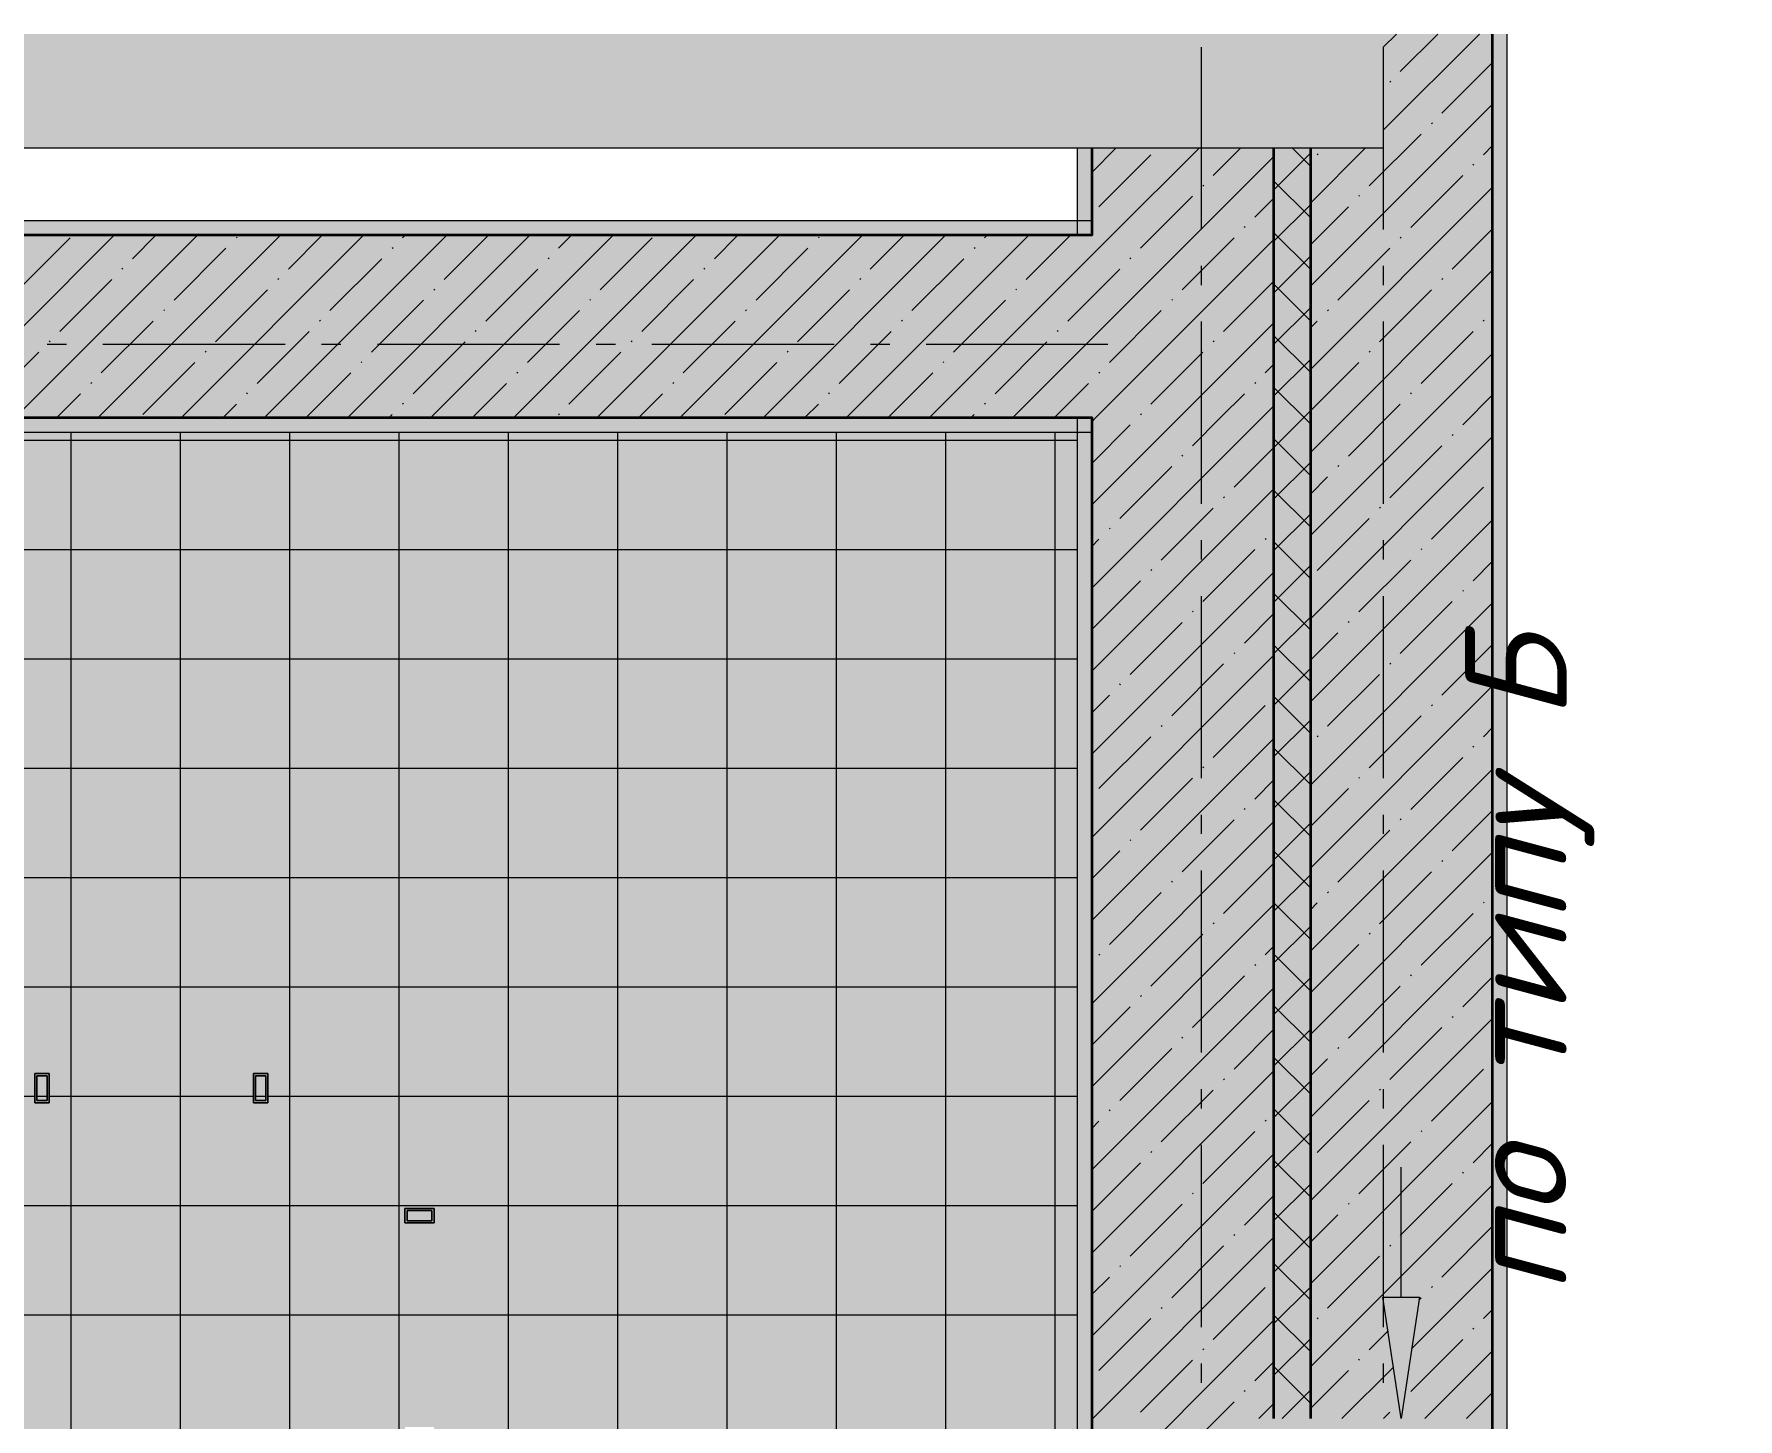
# Model space of a CAD drawing. Header units: millimetres. Extents: x -81576 to 1046824, y -248937 to 691537.
# Drawn here: x -27160 to -22485, y 626021 to 629821 of the extents above; entities that cross this region are included whole.
import ezdxf

# ---------------------------------------------------------------- set-up
doc = ezdxf.new("R2010")
doc.units = ezdxf.units.MM
doc.layers.add('PDF _Геометрия', color=7, linetype='Continuous', true_color=0x1d1d1d)
doc.layers.add('PDF _Сплошная заливка', color=7, linetype='Continuous', true_color=0xffffff)
doc.layers.add('PDF _Текст', color=7, linetype='Continuous')
doc.styles.add('PDF ISOCPEUR Italic', font='isocpeui.ttf')

msp = doc.modelspace()

# ---------------------------------------------------------------- hatches: boundary and pattern name
at = {"layer": 'PDF _Сплошная заливка', "true_color": 0x636466, "transparency": 33554559}
for points in [[(-31547.7, 629388.6), (-31487.7, 629508.6), (-23457.7, 629508.6), (-23457.7, 629820.8), (-39757.8, 629820.8), (-39757.8, 629508.6), (-31727.7, 629508.6), (-31667.7, 629628.6), (-31607.7, 629508.6)], [(-23157.7, 622488.6), (-23117.7, 622488.6), (-23117.7, 629820.8), (-23157.7, 629820.8), (-23157.7, 622677.7)], [(-24297.7, 629268.6), (-24297.7, 629308.6), (-34657.8, 629308.6), (-34657.8, 629268.6), (-27063.8, 629268.6)], [(-31642.8, 628768.6), (-23757.7, 628768.6), (-23757.7, 629268.6), (-34657.8, 629268.6), (-34657.8, 628768.6)], [(-24257.7, 628728.6), (-24257.7, 628768.6), (-35157.8, 628768.6), (-35157.8, 628728.6), (-24290.2, 628728.6)], [(-24257.7, 621468.6), (-23757.7, 621468.6), (-23757.7, 625935.1), (-23842.9, 625935.1), (-23842.9, 626021.8), (-23757.7, 626021.8), (-23757.7, 628768.6), (-24257.7, 628768.6), (-24257.7, 621487.2)], [(-24296.5, 622008.6), (-24257.7, 622008.6), (-24257.7, 628728.6), (-24297.7, 628728.6), (-24297.7, 622008.6)], [(-23657.7, 625935.1), (-23192.9, 625935.1), (-23192.9, 626021.8), (-23842.9, 626021.8), (-23842.9, 625935.1), (-23757.7, 625935.1)]]:
    msp.add_hatch(color=251, dxfattribs=at).paths.add_polyline_path(points)
h = msp.add_hatch(color=251, dxfattribs=at)
h.paths.add_polyline_path([(-23408.8, 626021.8), (-23458.8, 626355.4), (-23358.8, 626355.4)], flags=0)
h.paths.add_polyline_path([(-23657.7, 621388.6), (-23157.7, 621388.6), (-23157.7, 629820.8), (-23457.7, 629820.8), (-23457.7, 629508.6), (-23657.7, 629508.6), (-23657.7, 626021.8), (-23192.9, 626021.8), (-23192.9, 625935.1), (-23657.7, 625935.1), (-23657.7, 621487.2)], flags=0)
h = msp.add_hatch(color=251, dxfattribs=at)
h.paths.add_polyline_path([(-23757.7, 621468.6), (-23657.7, 621468.6), (-23657.7, 625935.1), (-23757.7, 625935.1), (-23757.7, 621487.2)], flags=0)
h.paths.add_polyline_path([(-23757.7, 626021.8), (-23657.7, 626021.8), (-23657.7, 629508.6), (-23757.7, 629508.6), (-23757.7, 627439.8)], flags=0)
h = msp.add_hatch(color=251, dxfattribs=at)
h.paths.add_polyline_path([(-27257.7, 622008.6), (-24297.7, 622009.9), (-24297.7, 628728.6), (-27257.7, 628728.6), (-27256.3, 625060.6), (-27217.7, 625058.7), (-27217.7, 624568.6), (-27257.7, 624568.6), (-27257.7, 623294.6)], flags=0)
h.paths.add_polyline_path([(-26824, 623769.4), (-26830, 623769.4), (-26830, 623849.4), (-26790, 623849.4), (-26790, 623769.4), (-26796, 623769.4)], flags=0)
h.paths.add_polyline_path([(-26230, 623769.4), (-26230, 623849.4), (-26190, 623849.4), (-26190, 623769.4), (-26224, 623769.4)], flags=0)
h.paths.add_polyline_path([(-26224, 623775.4), (-26196, 623775.4), (-26196, 623843.4), (-26224, 623843.4), (-26224, 623803.4)], flags=0)
h.paths.add_polyline_path([(-26796, 623775.4), (-26796, 623843.4), (-26824, 623843.4), (-26824, 623775.4)], flags=0)
h.paths.add_polyline_path([(-26135.9, 624158.6), (-26141.9, 624158.6), (-26141.9, 624198.6), (-26061.9, 624198.6), (-26061.9, 624158.6), (-26067.9, 624158.6)], flags=0)
h.paths.add_polyline_path([(-26135.9, 624164.6), (-26067.9, 624164.6), (-26067.9, 624192.6), (-26135.9, 624192.6)], flags=0)
h.paths.add_polyline_path([(-26061.9, 624758.6), (-26141.9, 624758.6), (-26141.9, 624798.6), (-26061.9, 624798.6), (-26061.9, 624764.6)], flags=0)
h.paths.add_polyline_path([(-26067.9, 624764.6), (-26067.9, 624792.6), (-26135.9, 624792.6), (-26135.9, 624764.6), (-26095.9, 624764.6)], flags=0)
h.paths.add_polyline_path([(-26135.9, 625358.6), (-26141.9, 625358.6), (-26141.9, 625398.6), (-26061.9, 625398.6), (-26061.9, 625358.6), (-26067.9, 625358.6)], flags=0)
h.paths.add_polyline_path([(-26067.9, 625364.6), (-26067.9, 625392.6), (-26135.9, 625392.6), (-26135.9, 625364.6), (-26095.9, 625364.6)], flags=0)
h.paths.add_polyline_path([(-26067.9, 625958.6), (-26141.9, 625958.6), (-26141.9, 625998.6), (-26061.9, 625998.6), (-26061.9, 625958.6)], flags=0)
h.paths.add_polyline_path([(-26095.9, 625964.6), (-26067.9, 625964.6), (-26067.9, 625992.6), (-26135.9, 625992.6), (-26135.9, 625964.6)], flags=0)
h.paths.add_polyline_path([(-26061.9, 626558.6), (-26141.9, 626558.6), (-26141.9, 626598.6), (-26061.9, 626598.6), (-26061.9, 626564.6)], flags=0)
h.paths.add_polyline_path([(-26095.9, 626564.6), (-26067.9, 626564.6), (-26067.9, 626592.6), (-26135.9, 626592.6), (-26135.9, 626564.6)], flags=0)
h.paths.add_polyline_path([(-27151.9, 626888.6), (-27157.9, 626888.6), (-27157.9, 626968.6), (-27117.9, 626968.6), (-27117.9, 626888.6), (-27123.9, 626888.6)], flags=0)
h.paths.add_polyline_path([(-26557.9, 626888.6), (-26557.9, 626968.6), (-26517.9, 626968.6), (-26517.9, 626888.6), (-26551.9, 626888.6)], flags=0)
h.paths.add_polyline_path([(-27151.9, 626894.6), (-27123.9, 626894.6), (-27123.9, 626962.6), (-27151.9, 626962.6), (-27151.9, 626922.6)], flags=0)
h.paths.add_polyline_path([(-26551.9, 626894.6), (-26523.9, 626894.6), (-26523.9, 626962.6), (-26551.9, 626962.6), (-26551.9, 626922.6)], flags=0)
h = msp.add_hatch(color=251, dxfattribs=at)
h.paths.add_polyline_path([(-27123.9, 626888.6), (-27117.9, 626888.6), (-27117.9, 626968.6), (-27157.9, 626968.6), (-27157.9, 626888.6), (-27151.9, 626888.6)], flags=0)
h.paths.add_polyline_path([(-27151.9, 626894.6), (-27151.9, 626962.6), (-27123.9, 626962.6), (-27123.9, 626894.6)], flags=0)

# ---------------------------------------------------------------- linework, layer by layer
at = {"layer": 'PDF _Геометрия', "color": 7, "lineweight": 9}
for points in [[(-23957.7, 629784.8), (-23957.7, 629284.8)], [(-23457.7, 629784.8), (-23457.7, 629284.8)], [(-39757.8, 629508.6), (-31727.7, 629508.6), (-31667.7, 629628.6), (-31547.7, 629388.6), (-31487.7, 629508.6), (-23457.7, 629508.6)], [(-23957.7, 629184.8), (-23957.7, 629131.8)], [(-23457.7, 629184.8), (-23457.7, 629131.8)], [(-23957.7, 629031.8), (-23957.7, 628531.8)], [(-23457.7, 629031.8), (-23457.7, 628531.8)], [(-27070.6, 628968.6), (-27123.5, 628968.6)], [(-26470.6, 628968.6), (-26970.6, 628968.6)], [(-26317.7, 628968.6), (-26370.6, 628968.6)], [(-25717.7, 628968.6), (-26217.6, 628968.6)], [(-25564.7, 628968.6), (-25617.6, 628968.6)], [(-24964.7, 628968.6), (-25464.7, 628968.6)], [(-24811.8, 628968.6), (-24864.7, 628968.6)], [(-24213.1, 628968.6), (-24711.8, 628968.6)], [(-27057.7, 622008.6), (-27057.7, 628728.6)], [(-26757.7, 622008.6), (-26757.7, 628728.6)], [(-26457.7, 622008.6), (-26457.7, 628728.6)], [(-26157.7, 622008.6), (-26157.7, 628728.6)], [(-25857.7, 622008.6), (-25857.7, 628728.6)], [(-25557.7, 622008.6), (-25557.7, 628728.6)], [(-25257.7, 622008.6), (-25257.7, 628728.6)], [(-24957.7, 622008.6), (-24957.7, 628728.6)], [(-24657.7, 622008.6), (-24657.7, 628728.6)], [(-24357.7, 622008.6), (-24357.7, 628728.6)], [(-35057.8, 628706.5), (-34457.8, 628706.5), (-33857.8, 628706.5), (-33257.8, 628706.5), (-32657.7, 628706.5), (-32057.7, 628706.5), (-31457.7, 628706.5), (-30857.7, 628706.5), (-30257.7, 628706.5), (-29657.7, 628706.5), (-29057.7, 628706.5), (-28457.7, 628706.5), (-27857.7, 628706.5), (-27257.7, 628706.5), (-24297.7, 628706.5)], [(-23957.7, 628431.8), (-23957.7, 628378.9)], [(-23457.7, 628431.8), (-23457.7, 628378.9)], [(-35057.8, 628406.5), (-34457.8, 628406.5), (-33857.8, 628406.5), (-33257.8, 628406.5), (-32657.7, 628406.5), (-32057.7, 628406.5), (-31457.7, 628406.5), (-30857.7, 628406.5), (-30257.7, 628406.5), (-29657.7, 628406.5), (-29057.7, 628406.5), (-28457.7, 628406.5), (-27857.7, 628406.5), (-27257.7, 628406.5), (-24297.7, 628406.5)], [(-23957.7, 628278.9), (-23957.7, 627778.9)], [(-23457.7, 628278.9), (-23457.7, 627778.9)], [(-35057.8, 628106.5), (-34457.8, 628106.5), (-33857.8, 628106.5), (-33257.8, 628106.5), (-32657.7, 628106.5), (-32057.7, 628106.5), (-31457.7, 628106.5), (-30857.7, 628106.5), (-30257.7, 628106.5), (-29657.7, 628106.5), (-29057.7, 628106.5), (-28457.7, 628106.5), (-27857.7, 628106.5), (-27257.7, 628106.5), (-24297.7, 628106.5)], [(-35057.8, 627806.5), (-34457.8, 627806.5), (-33857.8, 627806.5), (-33257.8, 627806.5), (-32657.7, 627806.5), (-32057.7, 627806.5), (-31457.7, 627806.5), (-30857.7, 627806.5), (-30257.7, 627806.5), (-29657.7, 627806.5), (-29057.7, 627806.5), (-28457.7, 627806.5), (-27857.7, 627806.5), (-27257.7, 627806.5), (-24297.7, 627806.5)], [(-23957.7, 627678.9), (-23957.7, 627626)], [(-23457.7, 627678.9), (-23457.7, 627626)], [(-35057.8, 627506.5), (-34457.8, 627506.5), (-33857.8, 627506.5), (-33257.8, 627506.5), (-32657.7, 627506.5), (-32057.7, 627506.5), (-31457.7, 627506.5), (-30857.7, 627506.5), (-30257.7, 627506.5), (-29657.7, 627506.5), (-29057.7, 627506.5), (-28457.7, 627506.5), (-27857.7, 627506.5), (-27257.7, 627506.5), (-24297.7, 627506.5)], [(-23957.7, 627526), (-23957.7, 627026)], [(-23457.7, 627526), (-23457.7, 627026)], [(-35057.8, 627206.5), (-34457.8, 627206.5), (-33857.8, 627206.5), (-33257.8, 627206.5), (-32657.7, 627206.5), (-32057.7, 627206.5), (-31457.7, 627206.5), (-30857.7, 627206.5), (-30257.7, 627206.5), (-29657.7, 627206.5), (-29057.7, 627206.5), (-28457.7, 627206.5), (-27857.7, 627206.5), (-27257.7, 627206.5), (-24297.7, 627206.5)], [(-27537.9, 626906.5), (-27257.7, 626906.5), (-27157.9, 626906.5)], [(-27151.9, 626906.5), (-27123.9, 626906.5)], [(-27117.9, 626906.5), (-26557.9, 626906.5)], [(-26551.9, 626906.5), (-26523.9, 626906.5)], [(-26517.9, 626906.5), (-24297.7, 626906.5)], [(-23957.7, 626926), (-23957.7, 626873.1)], [(-23457.7, 626926), (-23457.7, 626873.1)], [(-23957.7, 626773.1), (-23957.7, 626273.1)], [(-23457.7, 626773.1), (-23457.7, 626273.1)], [(-23408.8, 626355.4), (-23408.8, 626711.7)], [(-35057.8, 626606.5), (-34457.8, 626606.5), (-33857.8, 626606.5), (-33257.8, 626606.5), (-32657.7, 626606.5), (-32057.7, 626606.5), (-31457.7, 626606.5), (-30857.7, 626606.5), (-30257.7, 626606.5), (-29657.7, 626606.5), (-29057.7, 626606.5), (-28457.7, 626606.5), (-27857.7, 626606.5), (-27257.7, 626606.5), (-24297.7, 626606.5)], [(-35057.8, 626306.5), (-34457.8, 626306.5), (-33857.8, 626306.5), (-33257.8, 626306.5), (-32657.7, 626306.5), (-32057.7, 626306.5), (-31457.7, 626306.5), (-30857.7, 626306.5), (-30257.7, 626306.5), (-29657.7, 626306.5), (-29057.7, 626306.5), (-28457.7, 626306.5), (-27857.7, 626306.5), (-27257.7, 626306.5), (-24297.7, 626306.5)], [(-23957.7, 626173.1), (-23957.7, 626120.2)], [(-23457.7, 626173.1), (-23457.7, 626120.2)]]:
    msp.add_lwpolyline(points, dxfattribs=at)
at = {"layer": 'PDF _Геометрия', "color": 250, "lineweight": 9, "true_color": 0x2c2c2c}
for points in [[(-23457.7, 629785.1), (-23422, 629820.8)], [(-23457.7, 629557), (-23193.9, 629820.8)], [(-23411.1, 629717.7), (-23308, 629820.8)], [(-23297, 629603.7), (-23157.7, 629742.9)], [(-23439.6, 629689.2), (-23437.2, 629691.6)], [(-23657.7, 629128.9), (-23157.7, 629628.9)], [(-23325.5, 629575.2), (-23323.2, 629577.5)], [(-24702.4, 628768.6), (-24202.4, 629268.6), (-23962.4, 629508.6)], [(-24257.7, 629441.3), (-24190.5, 629508.6)], [(-23924.3, 629432.6), (-23848.3, 629508.6)], [(-23657.7, 629458.5), (-23707.8, 629508.6)], [(-23657.7, 629357), (-23506.2, 629508.6)], [(-23496.6, 629404.1), (-23354.1, 629546.6)], [(-23183, 629489.6), (-23157.7, 629514.9)], [(-24474.3, 628768.6), (-23974.3, 629268.6), (-23757.7, 629485.1)], [(-24237.9, 629347.1), (-24095.4, 629489.6)], [(-23757.7, 629393.8), (-23657.7, 629493.8)], [(-23639.2, 629489.6), (-23636.8, 629492)], [(-23211.5, 629461.1), (-23209.1, 629463.5)], [(-23657.7, 629317.1), (-23757.7, 629417.1)], [(-23382.6, 629290), (-23240, 629432.6)], [(-24123.9, 629233), (-24088.3, 629268.6), (-23981.3, 629375.6)], [(-23952.8, 629404.1), (-23950.4, 629406.5)], [(-23810.2, 629318.5), (-23757.7, 629371)], [(-23657.7, 628900.8), (-23157.7, 629400.8)], [(-23525.1, 629375.6), (-23522.8, 629377.9)], [(-23757.7, 629252.4), (-23657.7, 629352.4)], [(-23657.7, 629242.9), (-23553.6, 629347.1)], [(-23838.8, 629290), (-23836.4, 629292.4)], [(-23657.7, 629175.7), (-23757.7, 629275.7)], [(-23268.5, 629176), (-23157.7, 629286.8)], [(-27439.5, 628768.6), (-26939.5, 629268.6)], [(-27211.4, 628768.6), (-26711.4, 629268.6)], [(-27203.2, 629119), (-27060.7, 629261.5)], [(-26983.3, 628768.6), (-26483.3, 629268.6)], [(-26889.6, 629204.5), (-26825.5, 629268.6)], [(-26775.5, 629090.4), (-26633, 629233)], [(-26755.3, 628768.6), (-26255.3, 629268.6)], [(-26604.5, 629261.5), (-26602.1, 629263.9)], [(-26527.2, 628768.6), (-26027.2, 629268.6)], [(-26461.9, 629176), (-26369.3, 629268.6)], [(-26299.1, 628768.6), (-25799.1, 629268.6)], [(-26176.8, 629233), (-26174.4, 629235.4)], [(-26148.3, 629261.5), (-26141.2, 629268.6)], [(-26071, 628768.6), (-25571, 629268.6)], [(-26034.2, 629147.5), (-25913.1, 629268.6)], [(-25842.9, 628768.6), (-25342.9, 629268.6)], [(-25720.6, 629233), (-25685, 629268.6)], [(-25614.8, 628768.6), (-25114.8, 629268.6)], [(-25606.5, 629119), (-25464, 629261.5)], [(-25386.7, 628768.6), (-24886.7, 629268.6)], [(-25292.9, 629204.5), (-25228.8, 629268.6)], [(-25178.8, 629090.4), (-25036.3, 629233)], [(-25158.6, 628768.6), (-24658.6, 629268.6)], [(-25007.8, 629261.5), (-25005.4, 629263.9)], [(-24930.5, 628768.6), (-24430.5, 629268.6)], [(-24865.2, 629176), (-24772.6, 629268.6)], [(-24580.1, 629233), (-24577.7, 629235.4)], [(-24551.6, 629261.5), (-24544.5, 629268.6)], [(-24437.5, 629147.5), (-24316.4, 629268.6)], [(-24257.7, 628757), (-24246.2, 628768.6), (-23757.7, 629257)], [(-24009.8, 629119), (-23867.3, 629261.5)], [(-23582.1, 629090.4), (-23439.6, 629233)], [(-23411.1, 629261.5), (-23408.7, 629263.9)], [(-26918.1, 629176), (-26915.7, 629178.4)], [(-26347.8, 629061.9), (-26205.3, 629204.5)], [(-25749.1, 629204.5), (-25746.7, 629206.9)], [(-25321.4, 629176), (-25319, 629178.4)], [(-24751.2, 629061.9), (-24608.6, 629204.5)], [(-24152.4, 629204.5), (-24150, 629206.9)], [(-23757.7, 629111), (-23657.7, 629211)], [(-27089.2, 629004.9), (-26946.6, 629147.5)], [(-26490.4, 629147.5), (-26488, 629149.8)], [(-25920.2, 629033.4), (-25777.6, 629176)], [(-25492.5, 629004.9), (-25349.9, 629147.5)], [(-24893.7, 629147.5), (-24891.3, 629149.8)], [(-24323.5, 629033.4), (-24180.9, 629176)], [(-23895.8, 629004.9), (-23757.7, 629142.9)], [(-23657.7, 629034.3), (-23757.7, 629134.3)], [(-23657.7, 628672.7), (-23157.7, 629172.7)], [(-23297, 629147.5), (-23294.7, 629149.8)], [(-26661.5, 628976.4), (-26518.9, 629119)], [(-26233.8, 628947.9), (-26091.2, 629090.4)], [(-26062.7, 629119), (-26060.4, 629121.3)], [(-25635, 629090.4), (-25632.7, 629092.8)], [(-25064.8, 628976.4), (-24922.2, 629119)], [(-24637.1, 628947.9), (-24494.5, 629090.4)], [(-24466, 629119), (-24463.7, 629121.3)], [(-24038.3, 629090.4), (-24036, 629092.8)], [(-23468.1, 628976.4), (-23325.5, 629119)], [(-26804, 629061.9), (-26801.7, 629064.3)], [(-25806.1, 628919.4), (-25663.5, 629061.9)], [(-25207.4, 629061.9), (-25205, 629064.3)], [(-24209.4, 628919.4), (-24066.9, 629061.9)], [(-23757.7, 628969.5), (-23657.7, 629069.5)], [(-23610.7, 629061.9), (-23608.3, 629064.3)], [(-26975.1, 628890.9), (-26832.6, 629033.4)], [(-26547.4, 628862.3), (-26404.9, 629004.9)], [(-26376.4, 629033.4), (-26374, 629035.8)], [(-25948.7, 629004.9), (-25946.3, 629007.3)], [(-25378.4, 628890.9), (-25235.9, 629033.4)], [(-24950.7, 628862.3), (-24808.2, 629004.9)], [(-24779.7, 629033.4), (-24777.3, 629035.8)], [(-24352, 629004.9), (-24349.6, 629007.3)], [(-24257.7, 628528.9), (-24018.1, 628768.6), (-23757.7, 629028.9)], [(-23657.7, 628892.9), (-23757.7, 628992.9)], [(-23657.7, 629014.8), (-23639.2, 629033.4)], [(-23354.1, 628862.3), (-23211.5, 629004.9)], [(-23183, 629033.4), (-23180.6, 629035.8)], [(-27288.8, 628805.3), (-27146.2, 628947.9)], [(-27117.7, 628976.4), (-27115.3, 628978.8)], [(-26690, 628947.9), (-26687.6, 628950.3)], [(-26119.7, 628833.8), (-25977.2, 628976.4)], [(-25692.1, 628805.3), (-25549.5, 628947.9)], [(-25521, 628976.4), (-25518.6, 628978.8)], [(-25093.3, 628947.9), (-25090.9, 628950.3)], [(-24523.1, 628833.8), (-24380.5, 628976.4)], [(-24095.4, 628805.3), (-23952.8, 628947.9)], [(-23924.3, 628976.4), (-23921.9, 628978.8)], [(-23657.7, 628444.6), (-23157.7, 628944.6)], [(-23496.6, 628947.9), (-23494.2, 628950.3)], [(-26861.1, 628776.8), (-26718.5, 628919.4)], [(-26262.3, 628919.4), (-26259.9, 628921.7)], [(-25264.4, 628776.8), (-25121.8, 628919.4)], [(-24665.6, 628919.4), (-24663.2, 628921.7)], [(-23781.7, 628890.9), (-23757.7, 628914.9)], [(-23757.7, 628828.1), (-23657.7, 628928.1)], [(-23657.7, 628786.8), (-23525.1, 628919.4)], [(-27003.6, 628862.3), (-27001.3, 628864.7)], [(-26413.1, 628768.6), (-26290.8, 628890.9)], [(-25956.9, 628768.6), (-25863.1, 628862.3)], [(-25834.6, 628890.9), (-25832.3, 628893.2)], [(-25406.9, 628862.3), (-25404.6, 628864.7)], [(-24816.4, 628768.6), (-24694.1, 628890.9)], [(-24360.2, 628768.6), (-24266.4, 628862.3)], [(-24237.9, 628890.9), (-24235.6, 628893.2)], [(-23810.2, 628862.3), (-23807.9, 628864.7)], [(-23657.7, 628751.4), (-23757.7, 628851.4)], [(-27097.4, 628768.6), (-27032.1, 628833.8)], [(-26641.2, 628768.6), (-26604.5, 628805.3)], [(-26575.9, 628833.8), (-26573.6, 628836.2)], [(-26148.3, 628805.3), (-26145.9, 628807.7)], [(-25500.7, 628768.6), (-25435.5, 628833.8)], [(-25044.5, 628768.6), (-25007.8, 628805.3)], [(-24979.3, 628833.8), (-24976.9, 628836.2)], [(-24551.6, 628805.3), (-24549.2, 628807.7)], [(-23981.3, 628691.3), (-23904, 628768.6), (-23838.8, 628833.8)], [(-23553.6, 628662.8), (-23411.1, 628805.3)], [(-23382.6, 628833.8), (-23380.2, 628836.2)], [(-23240, 628748.3), (-23157.7, 628830.6)], [(-26185, 628768.6), (-26176.8, 628776.8)], [(-25720.6, 628776.8), (-25718.2, 628779.2)], [(-24588.3, 628768.6), (-24580.1, 628776.8)], [(-24257.7, 628300.8), (-23790, 628768.6), (-23757.7, 628800.8)], [(-24123.9, 628776.8), (-24121.5, 628779.2)], [(-23757.7, 628686.7), (-23657.7, 628786.7)], [(-24257.7, 628642.9), (-24152.4, 628748.3)], [(-23657.7, 628610), (-23757.7, 628710)], [(-23657.7, 628216.5), (-23157.7, 628716.5)], [(-23268.5, 628719.8), (-23266.1, 628722.2)], [(-24009.8, 628662.8), (-24007.5, 628665.1)], [(-23867.3, 628577.2), (-23757.7, 628686.7)], [(-23439.6, 628548.7), (-23297, 628691.3)], [(-24180.9, 628491.7), (-24038.3, 628634.2)], [(-23757.7, 628545.3), (-23657.7, 628645.3)], [(-23582.1, 628634.2), (-23579.8, 628636.6)], [(-24257.7, 628072.7), (-23757.7, 628572.7)], [(-23657.7, 628468.6), (-23757.7, 628568.6)], [(-23657.7, 628558.7), (-23610.7, 628605.7)], [(-23325.5, 628434.7), (-23183, 628577.2)], [(-23895.8, 628548.7), (-23893.4, 628551.1)], [(-23468.1, 628520.2), (-23465.7, 628522.6)], [(-24066.9, 628377.6), (-23924.3, 628520.2)], [(-23757.7, 628403.8), (-23657.7, 628503.8)], [(-23657.7, 627988.4), (-23157.7, 628488.4)], [(-23639.2, 628349.1), (-23496.6, 628491.7)], [(-24257.7, 628414.8), (-24237.9, 628434.7)], [(-24209.4, 628463.2), (-24207.1, 628465.5)], [(-23781.7, 628434.7), (-23779.4, 628437)], [(-23952.8, 628263.6), (-23810.2, 628406.1)], [(-23657.7, 628327.2), (-23757.7, 628427.2)], [(-23354.1, 628406.1), (-23351.7, 628408.5)], [(-24257.7, 627844.6), (-23757.7, 628344.6)], [(-24095.4, 628349.1), (-24093, 628351.5)], [(-23757.7, 628262.4), (-23657.7, 628362.4)], [(-23525.1, 628235.1), (-23382.6, 628377.6)], [(-23211.5, 628320.6), (-23157.7, 628374.4)], [(-24257.7, 628186.8), (-24123.9, 628320.6)], [(-23240, 628292.1), (-23237.6, 628294.5)], [(-23657.7, 628185.7), (-23757.7, 628285.7)], [(-23657.7, 627760.3), (-23157.7, 628260.3)], [(-23411.1, 628121), (-23268.5, 628263.6)], [(-24152.4, 628064), (-24009.8, 628206.6)], [(-23981.3, 628235.1), (-23979, 628237.4)], [(-23838.8, 628149.5), (-23757.7, 628230.6)], [(-23757.7, 628121), (-23657.7, 628221)], [(-23553.6, 628206.6), (-23551.3, 628208.9)], [(-23657.7, 628102.5), (-23582.1, 628178)], [(-24257.7, 627616.5), (-23757.7, 628116.5)], [(-23867.3, 628121), (-23864.9, 628123.4)], [(-23657.7, 628044.3), (-23757.7, 628144.3)], [(-23297, 628007), (-23157.7, 628146.3)], [(-24038.3, 627950), (-23895.8, 628092.5)], [(-23757.7, 627979.6), (-23657.7, 628079.6)], [(-23610.7, 627921.4), (-23468.1, 628064)], [(-23439.6, 628092.5), (-23437.2, 628094.9)], [(-24180.9, 628035.5), (-24178.5, 628037.9)], [(-23657.7, 627532.2), (-23157.7, 628032.2)], [(-24257.7, 627958.7), (-24209.4, 628007)], [(-23924.3, 627835.9), (-23781.7, 627978.5)], [(-23657.7, 627902.9), (-23757.7, 628002.9)], [(-23325.5, 627978.5), (-23323.2, 627980.8)], [(-24066.9, 627921.4), (-24064.5, 627923.8)], [(-23757.7, 627838.2), (-23657.7, 627938.2)], [(-23496.6, 627807.4), (-23354.1, 627950)], [(-23183, 627892.9), (-23157.7, 627918.2)], [(-24257.7, 627388.4), (-23757.7, 627888.4)], [(-24237.9, 627750.4), (-24095.4, 627892.9)], [(-23639.2, 627892.9), (-23636.8, 627895.3)], [(-23657.7, 627761.5), (-23757.7, 627861.5)], [(-23382.6, 627693.3), (-23240, 627835.9)], [(-23211.5, 627864.4), (-23209.1, 627866.8)], [(-24123.9, 627636.3), (-23981.3, 627778.9)], [(-23952.8, 627807.4), (-23950.4, 627809.8)], [(-23810.2, 627721.9), (-23757.7, 627774.4)], [(-23757.7, 627696.7), (-23657.7, 627796.7)], [(-23657.7, 627304.1), (-23157.7, 627804.1)], [(-23525.1, 627778.9), (-23522.8, 627781.2)], [(-23657.7, 627646.3), (-23553.6, 627750.4)], [(-23838.8, 627693.3), (-23836.4, 627695.7)], [(-23657.7, 627620.1), (-23757.7, 627720.1)], [(-23268.5, 627579.3), (-23157.7, 627690.1)], [(-24257.7, 627160.3), (-23757.7, 627660.3)], [(-24009.8, 627522.3), (-23867.3, 627664.8)], [(-23757.7, 627555.3), (-23657.7, 627655.3)], [(-23582.1, 627493.8), (-23439.6, 627636.3)], [(-23411.1, 627664.8), (-23408.7, 627667.2)], [(-24152.4, 627607.8), (-24150, 627610.2)], [(-24257.7, 627502.5), (-24180.9, 627579.3)], [(-23895.8, 627408.2), (-23757.7, 627546.3)], [(-23657.7, 627478.6), (-23757.7, 627578.6)], [(-23657.7, 627076), (-23157.7, 627576)], [(-23297, 627550.8), (-23294.7, 627553.1)], [(-24038.3, 627493.8), (-24036, 627496.1)], [(-23757.7, 627413.9), (-23657.7, 627513.9)], [(-23468.1, 627379.7), (-23325.5, 627522.3)], [(-24209.4, 627322.7), (-24066.9, 627465.2)], [(-23610.7, 627465.2), (-23608.3, 627467.6)], [(-24257.7, 626932.2), (-23757.7, 627432.2)], [(-23657.7, 627337.2), (-23757.7, 627437.2)], [(-23657.7, 627418.2), (-23639.2, 627436.7)], [(-23354.1, 627265.7), (-23211.5, 627408.2)], [(-23183, 627436.7), (-23180.6, 627439.1)], [(-23924.3, 627379.7), (-23921.9, 627382.1)], [(-23757.7, 627272.5), (-23657.7, 627372.5)], [(-23496.6, 627351.2), (-23494.2, 627353.6)], [(-24095.4, 627208.6), (-23952.8, 627351.2)], [(-23781.7, 627294.2), (-23757.7, 627318.2)], [(-23657.7, 626847.9), (-23157.7, 627347.9)], [(-23657.7, 627190.1), (-23525.1, 627322.7)], [(-24237.9, 627294.2), (-24235.6, 627296.5)], [(-23810.2, 627265.7), (-23807.9, 627268)], [(-23657.7, 627195.8), (-23757.7, 627295.8)], [(-23981.3, 627094.6), (-23838.8, 627237.1)], [(-23757.7, 627131.1), (-23657.7, 627231.1)], [(-23382.6, 627237.1), (-23380.2, 627239.5)], [(-23240, 627151.6), (-23157.7, 627233.9)], [(-24257.7, 626704.1), (-23757.7, 627204.1)], [(-24123.9, 627180.1), (-24121.5, 627182.5)], [(-23553.6, 627066.1), (-23411.1, 627208.6)], [(-24257.7, 627046.3), (-24152.4, 627151.6)], [(-23657.7, 627054.4), (-23757.7, 627154.4)], [(-23657.7, 626619.8), (-23157.7, 627119.8)], [(-23268.5, 627123.1), (-23266.1, 627125.5)], [(-23867.3, 626980.5), (-23757.7, 627090.1)], [(-23757.7, 626989.6), (-23657.7, 627089.6)], [(-23439.6, 626952), (-23297, 627094.6)], [(-24180.9, 626895), (-24038.3, 627037.6)], [(-24009.8, 627066.1), (-24007.5, 627068.4)], [(-23582.1, 627037.6), (-23579.8, 627039.9)], [(-23657.7, 626913), (-23757.7, 627013)], [(-23657.7, 626962), (-23610.7, 627009)], [(-23325.5, 626838), (-23183, 626980.5)], [(-24257.7, 626476), (-23757.7, 626976)], [(-23895.8, 626952), (-23893.4, 626954.4)], [(-23757.7, 626848.2), (-23657.7, 626948.2)], [(-24066.9, 626780.9), (-23924.3, 626923.5)], [(-23657.7, 626391.7), (-23157.7, 626891.7)], [(-23639.2, 626752.4), (-23496.6, 626895)], [(-23468.1, 626923.5), (-23465.7, 626925.9)], [(-24209.4, 626866.5), (-24207.1, 626868.9)], [(-23781.7, 626838), (-23779.4, 626840.3)], [(-23657.7, 626771.5), (-23757.7, 626871.5)], [(-24257.7, 626818.2), (-24237.9, 626838)], [(-23952.8, 626666.9), (-23810.2, 626809.5)], [(-23757.7, 626706.8), (-23657.7, 626806.8)], [(-23354.1, 626809.5), (-23351.7, 626811.8)], [(-24257.7, 626247.9), (-23757.7, 626747.9)], [(-24095.4, 626752.4), (-24093, 626754.8)], [(-23525.1, 626638.4), (-23382.6, 626780.9)], [(-23211.5, 626723.9), (-23157.7, 626777.7)], [(-24257.7, 626590.1), (-24123.9, 626723.9)], [(-23657.7, 626630.1), (-23757.7, 626730.1)], [(-23757.7, 626565.4), (-23657.7, 626665.4)], [(-23657.7, 626163.6), (-23157.7, 626663.6)], [(-23411.1, 626524.3), (-23268.5, 626666.9)], [(-23240, 626695.4), (-23237.6, 626697.8)], [(-24152.4, 626467.3), (-24009.8, 626609.9)], [(-23981.3, 626638.4), (-23979, 626640.8)], [(-23838.8, 626552.8), (-23757.7, 626633.9)], [(-23553.6, 626609.9), (-23551.3, 626612.2)], [(-23657.7, 626488.7), (-23757.7, 626588.7)], [(-23657.7, 626505.8), (-23582.1, 626581.4)], [(-24257.7, 626019.8), (-23757.7, 626519.8)], [(-23867.3, 626524.3), (-23864.9, 626526.7)], [(-23757.7, 626423.9), (-23657.7, 626523.9)], [(-23297, 626410.3), (-23157.7, 626549.6)], [(-24038.3, 626353.3), (-23895.8, 626495.8)], [(-23610.7, 626324.7), (-23468.1, 626467.3)], [(-23439.6, 626495.8), (-23437.2, 626498.2)], [(-24180.9, 626438.8), (-24178.5, 626441.2)], [(-23657.7, 626347.3), (-23757.7, 626447.3)], [(-23380.1, 626213.2), (-23157.7, 626435.5)], [(-24257.7, 626362), (-24209.4, 626410.3)], [(-23924.3, 626239.2), (-23781.7, 626381.8)], [(-23757.7, 626282.5), (-23657.7, 626382.5)], [(-23325.5, 626381.8), (-23323.2, 626384.1)], [(-24066.9, 626324.7), (-24064.5, 626327.1)], [(-23360, 626347.3), (-23354.1, 626353.3)], [(-24257.7, 625791.7), (-23757.7, 626291.7)], [(-24237.9, 626153.7), (-24095.4, 626296.2)], [(-23657.7, 626205.8), (-23757.7, 626305.8)], [(-23639.2, 626296.2), (-23636.8, 626298.6)], [(-23183, 626296.2), (-23157.7, 626321.5)], [(-23757.7, 626141.1), (-23657.7, 626241.1)], [(-23496.6, 626210.7), (-23444.8, 626262.5)], [(-23382.6, 626096.6), (-23240, 626239.2)], [(-23211.5, 626267.7), (-23209.1, 626270.1)], [(-23952.8, 626210.7), (-23950.4, 626213.1)], [(-23525.1, 626182.2), (-23522.8, 626184.6)], [(-23343.4, 626021.8), (-23157.7, 626207.4)], [(-24123.9, 626039.6), (-23981.3, 626182.2)], [(-23810.2, 626125.2), (-23757.7, 626177.7)], [(-23657.7, 626064.4), (-23757.7, 626164.4)], [(-23657.7, 626049.6), (-23553.6, 626153.7)], [(-23571.5, 626021.8), (-23430, 626163.3)], [(-23838.8, 626096.6), (-23836.4, 626099)], [(-23735.6, 626021.8), (-23657.7, 626099.7)], [(-23229.3, 626021.8), (-23157.7, 626093.4)], [(-24009.8, 625925.6), (-23867.3, 626068.1)], [(-23799.6, 626021.8), (-23757.7, 626063.6)], [(-23457.4, 626021.8), (-23439.6, 626039.6)]]:
    msp.add_lwpolyline(points, dxfattribs=at)
at = {"layer": 'PDF _Геометрия', "color": 7, "lineweight": 15}
for points in [[(-23157.7, 629820.8), (-23157.7, 622488.6), (-23117.7, 622488.6), (-23117.7, 622468.6)], [(-22484.8, 622508.6), (-23117.7, 622508.6), (-23117.7, 629820.8)], [(-24297.7, 629508.6), (-24297.7, 629268.6), (-24257.7, 629268.6), (-24257.7, 629508.6)], [(-23757.7, 629508.6), (-23757.7, 626021.8)], [(-23657.7, 626021.8), (-23657.7, 629508.6)]]:
    msp.add_lwpolyline(points, dxfattribs=at)
at = {"layer": 'PDF _Геометрия', "color": 7, "lineweight": 35}
for points in [[(-23157.7, 622468.6), (-23157.7, 629820.8)], [(-35157.8, 629508.6), (-35157.8, 628768.6), (-34657.8, 628768.6), (-24257.7, 628768.6), (-24257.7, 621968.6), (-39257.8, 621968.6)], [(-24257.7, 629508.6), (-24257.7, 629268.6), (-34657.8, 629268.6), (-34657.8, 629508.6)], [(-23757.7, 626021.8), (-23757.7, 628768.6), (-23757.7, 629268.6), (-23757.7, 629508.6)], [(-23657.7, 629508.6), (-23657.7, 626021.8)]]:
    msp.add_lwpolyline(points, dxfattribs=at)
at = {"layer": 'PDF _Геометрия', "color": 7, "lineweight": 15}
for points in [[(-24257.7, 629308.6), (-34657.8, 629308.6), (-34657.8, 629268.6), (-24257.7, 629268.6)], [(-35157.8, 628728.6), (-24257.7, 628728.6), (-24257.7, 628768.6), (-35157.8, 628768.6)], [(-24297.7, 628768.6), (-24297.7, 621968.6), (-24257.7, 621968.6), (-24257.7, 628768.6)]]:
    msp.add_lwpolyline(points, close=True, dxfattribs=at)
at = {"layer": 'PDF _Геометрия', "color": 7, "lineweight": 9}
for points in [[(-27117.9, 626968.6), (-27117.9, 626888.6), (-27157.9, 626888.6), (-27157.9, 626968.6)], [(-27117.9, 626968.6), (-27157.9, 626968.6), (-27157.9, 626888.6), (-27117.9, 626888.6)], [(-27123.9, 626894.6), (-27123.9, 626962.6), (-27151.9, 626962.6), (-27151.9, 626894.6)], [(-27123.9, 626894.6), (-27151.9, 626894.6), (-27151.9, 626962.6), (-27123.9, 626962.6)], [(-26517.9, 626968.6), (-26517.9, 626888.6), (-26557.9, 626888.6), (-26557.9, 626968.6)], [(-26517.9, 626968.6), (-26557.9, 626968.6), (-26557.9, 626888.6), (-26517.9, 626888.6)], [(-26523.9, 626894.6), (-26523.9, 626962.6), (-26551.9, 626962.6), (-26551.9, 626894.6)], [(-26523.9, 626894.6), (-26551.9, 626894.6), (-26551.9, 626962.6), (-26523.9, 626962.6)], [(-26141.9, 626598.6), (-26061.9, 626598.6), (-26061.9, 626558.6), (-26141.9, 626558.6)], [(-26141.9, 626598.6), (-26141.9, 626558.6), (-26061.9, 626558.6), (-26061.9, 626598.6)], [(-26067.9, 626592.6), (-26135.9, 626592.6), (-26135.9, 626564.6), (-26067.9, 626564.6)], [(-26067.9, 626592.6), (-26067.9, 626564.6), (-26135.9, 626564.6), (-26135.9, 626592.6)], [(-23358.8, 626355.4), (-23408.8, 626021.8), (-23458.8, 626355.4)]]:
    msp.add_lwpolyline(points, close=True, dxfattribs=at)
at = {"layer": 'PDF _Сплошная заливка', "lineweight": 35, "transparency": 33554559}
for points in [[(-24257.7, 629268.6), (-24257.7, 629508.6), (-24297.7, 629268.6), (-24297.7, 629508.6)], [(-23757.7, 629268.6), (-23757.7, 629508.6), (-24257.7, 629268.6), (-24257.7, 629508.6)], [(-26557.9, 626888.6), (-26517.9, 626888.6), (-26557.9, 626968.6), (-26517.9, 626968.6)], [(-26551.9, 626894.6), (-26551.9, 626962.6), (-26523.9, 626894.6), (-26523.9, 626962.6)], [(-26061.9, 626558.6), (-26061.9, 626598.6), (-26141.9, 626558.6), (-26141.9, 626598.6)], [(-26067.9, 626564.6), (-26135.9, 626564.6), (-26067.9, 626592.6), (-26135.9, 626592.6)]]:
    msp.add_solid(points, dxfattribs=at)
at = {"layer": 'PDF _Сплошная заливка', "color": 7, "lineweight": 35, "transparency": 33554559}
msp.add_solid([(-23408.8, 626021.8), (-23358.8, 626355.4), (-23458.8, 626355.4)], dxfattribs=at)

# ---------------------------------------------------------------- texts
at = {"layer": 'PDF _Текст', "insert": (-23056.6, 626366.1), "char_height": 279.4, "attachment_point": 4, "rotation": 90, "style": 'PDF ISOCPEUR Italic'}
msp.add_mtext('по типу Б', dxfattribs=at)

doc.saveas('drawing.dxf')
